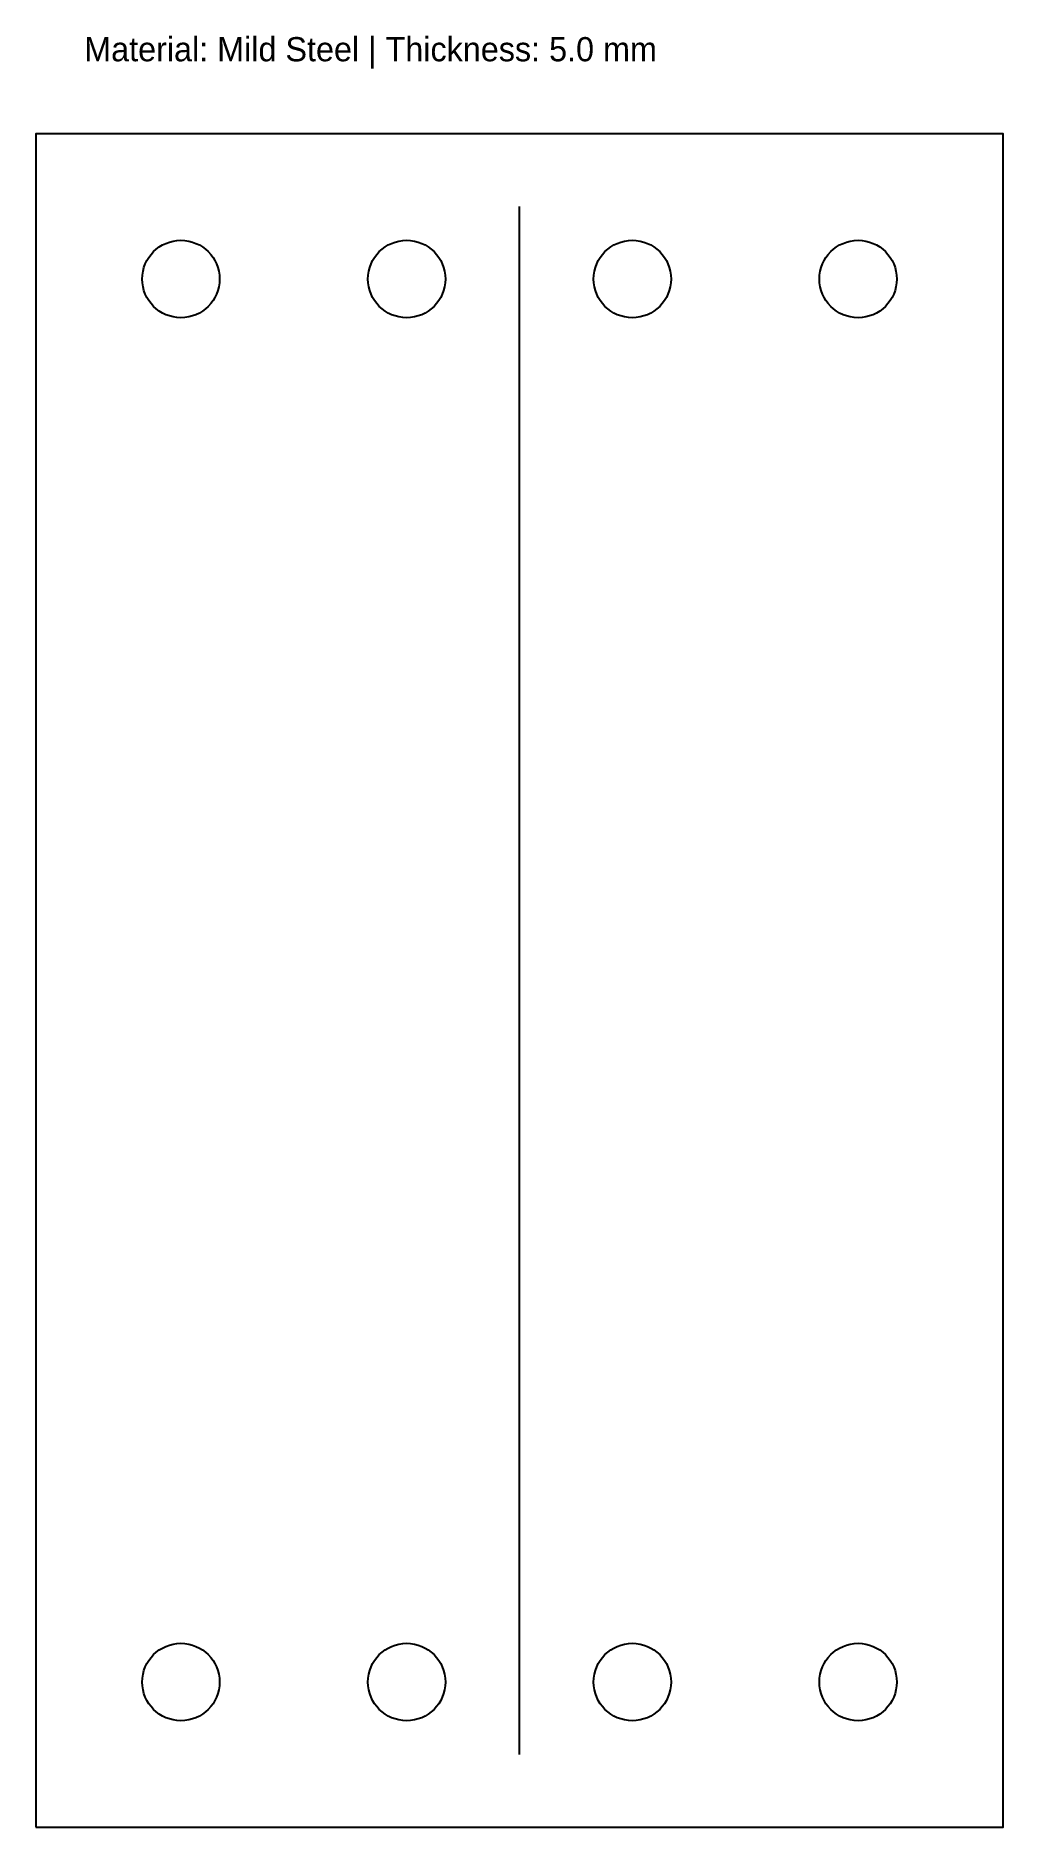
# Model space of a CAD drawing. Header units: metres. Extents: x 0 to 200, y 0 to 370.
import ezdxf

# ---------------------------------------------------------------- set-up
doc = ezdxf.new("R2010")
doc.units = ezdxf.units.M

msp = doc.modelspace()

# ---------------------------------------------------------------- linework, layer by layer
at = {"layer": 'CONTOUR'}
msp.add_lwpolyline([(0, 0), (200, 0), (200, 350), (0, 350)], close=True, dxfattribs=at)
at = {"layer": 'CUTOUTS'}
for centre in [(30, 320), (76.67, 320), (123.33, 320), (170, 320), (30, 30), (76.67, 30), (123.33, 30), (170, 30)]:
    msp.add_circle(centre, 8, dxfattribs=at)
at = {"layer": 'FOLD'}
msp.add_line((100, 15), (100, 335), dxfattribs=at)

# ---------------------------------------------------------------- texts
at = {"layer": 'NOTES'}
msp.add_text('Material: Mild Steel | Thickness: 5.0 mm', height=5, dxfattribs=at).set_placement((10, 365))

doc.saveas('drawing.dxf')
